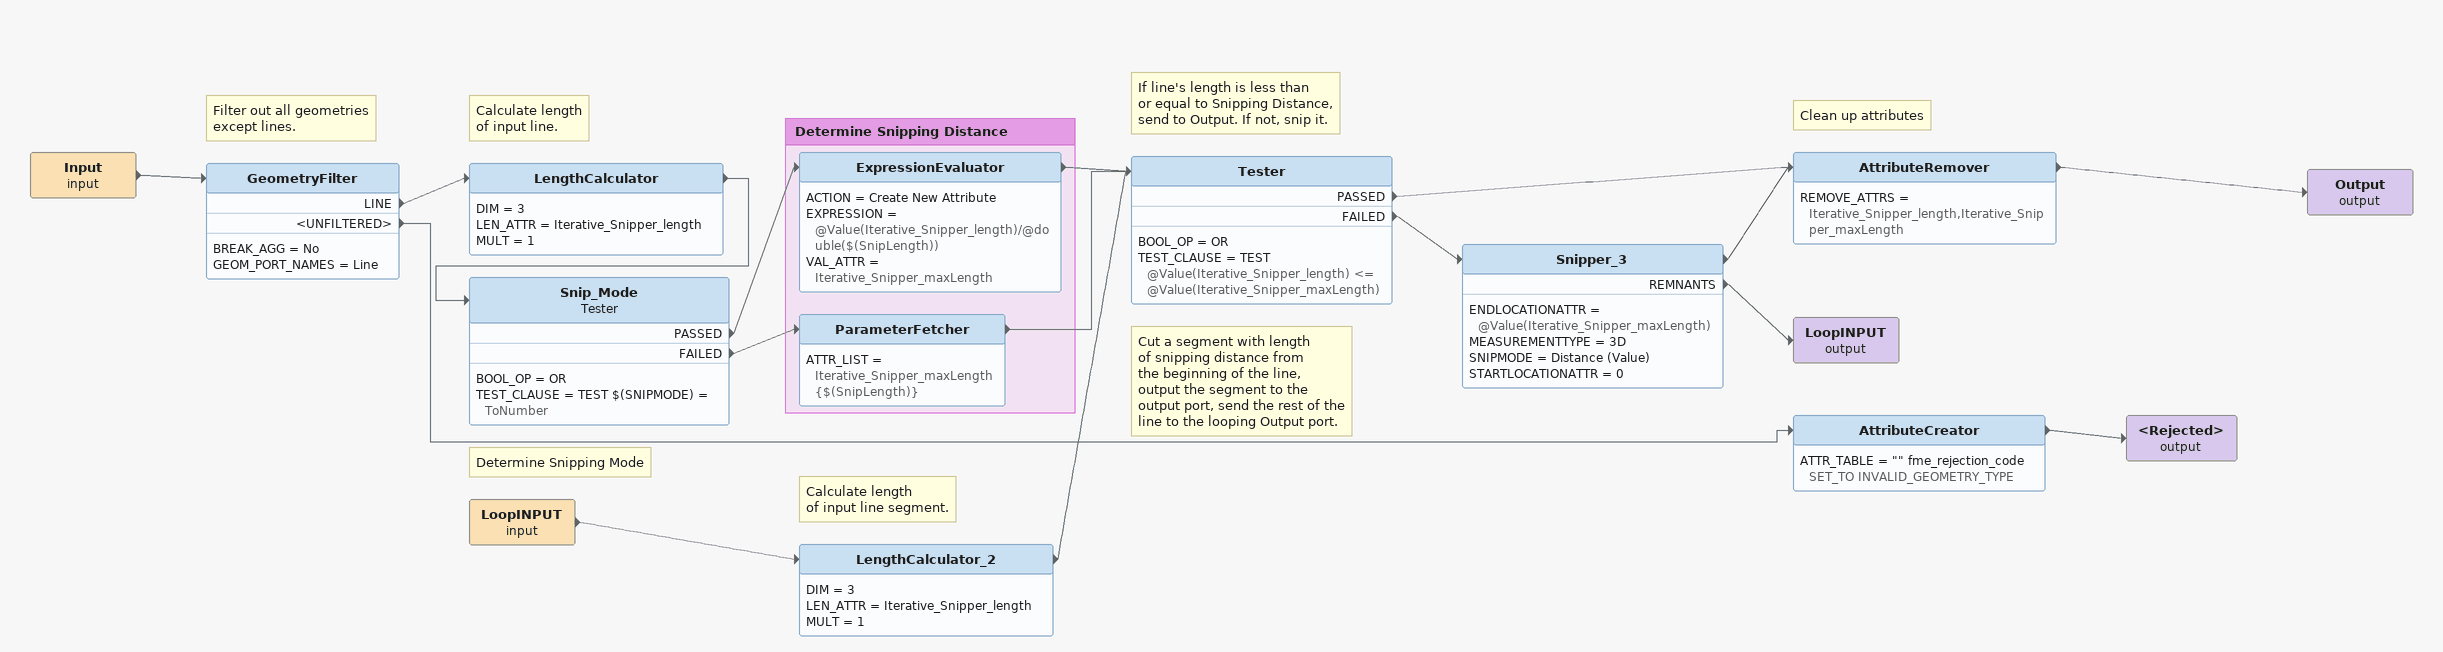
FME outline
Input (input)
    -> GeometryFilter
Note: Filter out all geometries / except lines.
GeometryFilter
    BREAK_AGG = No
    GEOM_PORT_NAMES = Line
    LINE -> LengthCalculator
    <UNFILTERED> -> AttributeCreator
Note: Calculate length / of input line.
LengthCalculator
    DIM = 3
    LEN_ATTR = Iterative_Snipper_length
    MULT = 1
    -> Snip_Mode
Note: Determine Snipping Mode
Snip_Mode: Tester
    BOOL_OP = OR
    TEST_CLAUSE = TEST $(SNIPMODE) = ToNumber
    PASSED -> ExpressionEvaluator
    FAILED -> ParameterFetcher
AttributeCreator
    ATTR_TABLE = "" fme_rejection_code SET_TO INVALID_GEOMETRY_TYPE
    -> <Rejected> (output)
<Rejected> (output)
LoopINPUT (input)
    -> LengthCalculator_2
Note: Calculate length / of input line segment.
LengthCalculator_2
    DIM = 3
    LEN_ATTR = Iterative_Snipper_length
    MULT = 1
    -> Tester
Note: If line's length is less than / or equal to Snipping Distance, / send to Output. If not, snip it.
Tester
    BOOL_OP = OR
    TEST_CLAUSE = TEST @Value(Iterative_Snipper_length) <= @Value(Iterative_Snipper_maxLength)
    PASSED -> AttributeRemover
    FAILED -> Snipper_3
Note: Cut a segment with length / of snipping distance from / the beginning of the line, / output the segment to the / output port, send the rest of the / line to the looping Output port.
Snipper_3
    ENDLOCATIONATTR = @Value(Iterative_Snipper_maxLength)
    MEASUREMENTTYPE = 3D
    SNIPMODE = Distance (Value)
    STARTLOCATIONATTR = 0
    -> AttributeRemover
    REMNANTS -> LoopINPUT (output)
Note: Clean up attributes
AttributeRemover
    REMOVE_ATTRS = Iterative_Snipper_length,Iterative_Snipper_maxLength
    -> Output (output)
Output (output)
LoopINPUT (output)

Bookmark: Determine Snipping Distance
ExpressionEvaluator
    ACTION = Create New Attribute
    EXPRESSION = @Value(Iterative_Snipper_length)/@double($(SnipLength))
    VAL_ATTR = Iterative_Snipper_maxLength
    -> Tester
ParameterFetcher
    ATTR_LIST = Iterative_Snipper_maxLength {$(SnipLength)}
    -> Tester
